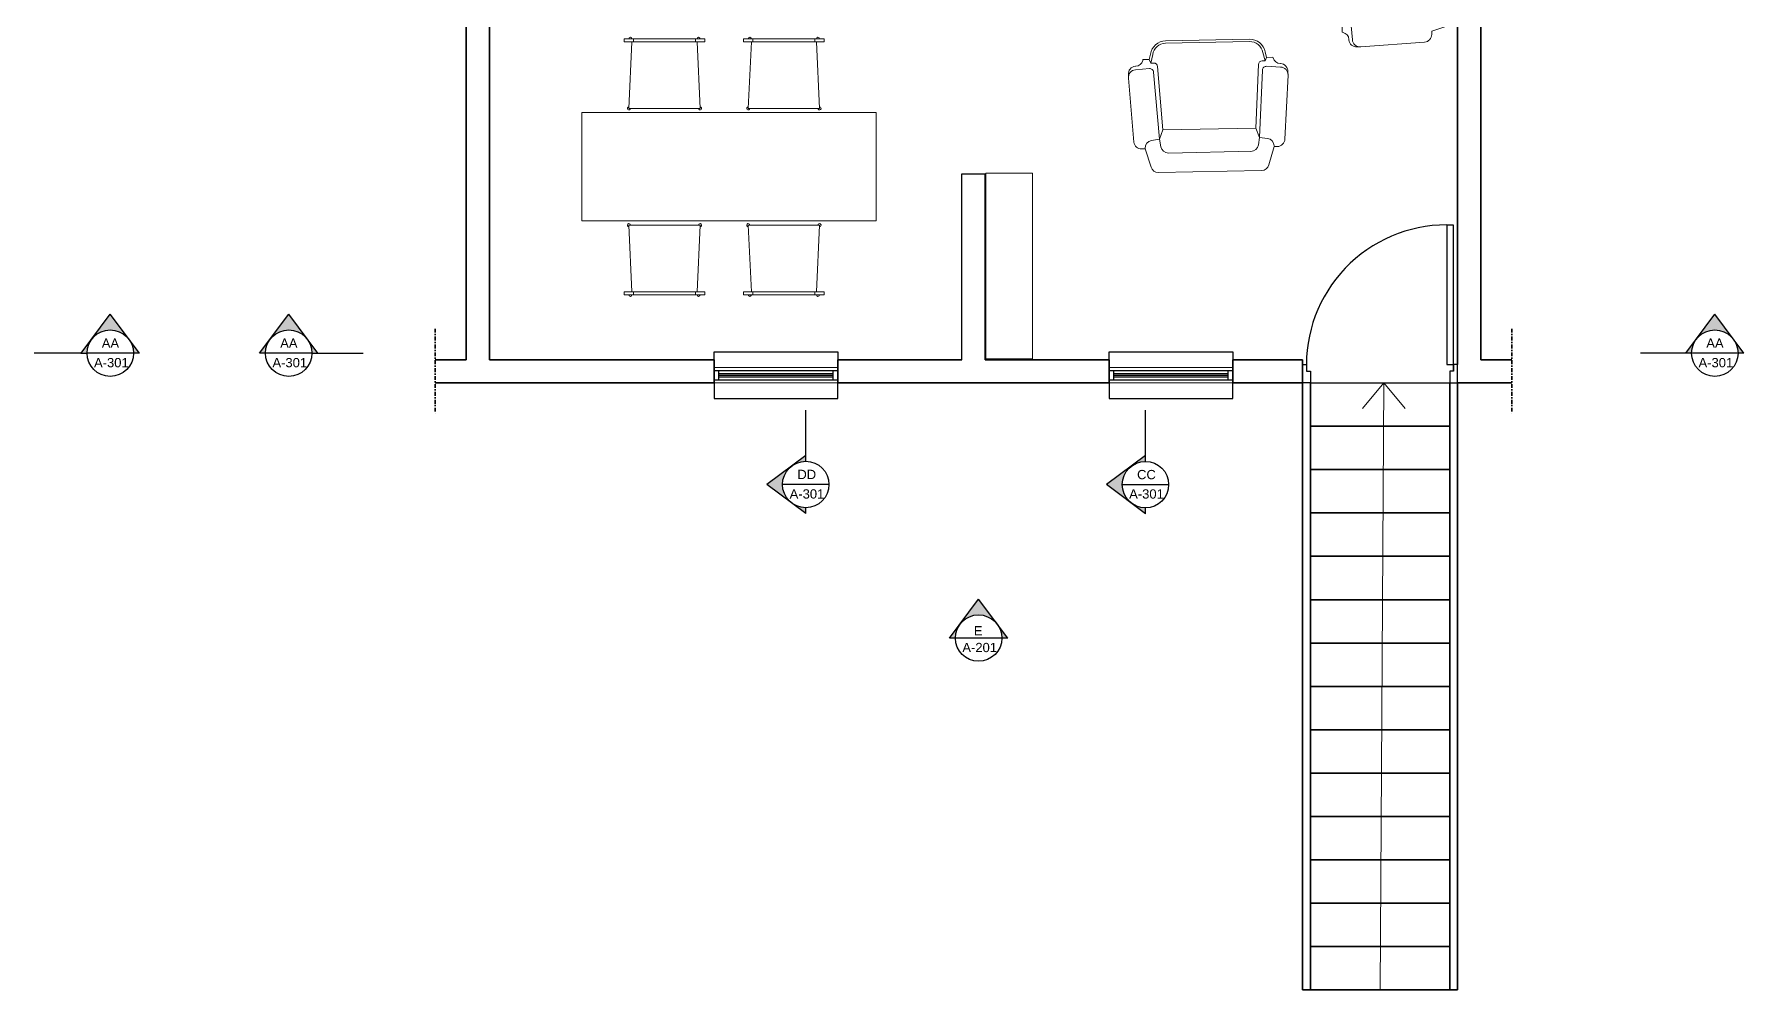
# Model space of a CAD drawing. Header units: millimetres. Extents: x 17951 to 20510, y 16877 to 18330.
# Drawn here: x 19406 to 20510, y 17110 to 17727 of the extents above; entities that cross this region are included whole.
import ezdxf

# ---------------------------------------------------------------- set-up
doc = ezdxf.new("R2010")
doc.units = ezdxf.units.MM
doc.linetypes.add('DASHDOT', pattern=[1, 0.5, -0.25, 0, -0.25])
for name, color, linetype, lineweight in [('A-DOOR-FULL', 1, 'Continuous', 25), ('A-FLOR-STRS', 1, 'Continuous', 25), ('A-FLOR-STRS-EXTR', 1, 'Continuous', 35), ('A-FURN', 2, 'Continuous', 18), ('A-GLAZ-FULL', 4, 'Continuous', 25), ('A-WALL-FULL-EXTR', 3, 'Continuous', 35), ('A-WALL-FULL-INTR', 1, 'Continuous', 25), ('QUOTE', 5, 'Continuous', 13)]:
    doc.layers.add(name, color=color, linetype=linetype, lineweight=lineweight)
doc.layers.add('SECT-SYMB', color=6, linetype='Continuous')
doc.styles.get("Standard").update_dxf_attribs({"font": 'arial.ttf'})

msp = doc.modelspace()

# ---------------------------------------------------------------- hatches: boundary and pattern name
at = {"layer": 'SECT-SYMB'}
h = msp.add_hatch(color=6, dxfattribs=at)
h.dxf.hatch_style = 1
h.paths.add_polyline_path([(19455.3, 17546), (19443.3, 17529.8, -0.501749), (19467.3, 17529.8)])
h.paths.add_polyline_path([(19443.3, 17529.8), (19436.5, 17520.8), (19440.3, 17520.8, -0.16156)])
h.paths.add_polyline_path([(19467.3, 17529.8, -0.16156), (19470.3, 17520.8), (19474.1, 17520.8)])
h.paths.add_polyline_path([(19558.4, 17529.8), (19551.7, 17520.8), (19555.5, 17520.8, -0.16156)])
h.paths.add_polyline_path([(19570.5, 17546), (19558.4, 17529.8, -0.501749), (19582.5, 17529.8)])
h.paths.add_polyline_path([(19582.5, 17529.8, -0.16156), (19585.5, 17520.8), (19588.5, 17520.8), (19589.2, 17520.8)])
h.paths.add_polyline_path([(19454.2, 17970.6), (19442.1, 17954.4, -0.501749), (19466.2, 17954.4)])
h.paths.add_polyline_path([(19442.1, 17954.4), (19435.4, 17945.4), (19436.2, 17945.4), (19439.2, 17945.4, -0.16156)])
h.paths.add_polyline_path([(19570.5, 17970.6), (19558.4, 17954.4, -0.501749), (19582.5, 17954.4)])
h.paths.add_polyline_path([(19582.5, 17954.4, -0.16156), (19585.5, 17945.4), (19588.5, 17945.4), (19589.2, 17945.4)])
h.paths.add_polyline_path([(19558.4, 17954.4), (19551.7, 17945.4), (19555.5, 17945.4, -0.16156)])
h = msp.add_hatch(color=6, dxfattribs=at)
h.dxf.hatch_style = 1
h.paths.add_polyline_path([(19895.4, 17448), (19879.2, 17436), (19895.4, 17424, -0.236806), (19889.3, 17436, -0.236806)])
h.paths.add_polyline_path([(19904.3, 17454), (19904.3, 17454.8), (19895.4, 17448, -0.16156), (19904.3, 17451)])
h.paths.add_polyline_path([(19904.3, 17421, -0.16156), (19895.4, 17424), (19904.3, 17417.2)])
h.paths.add_polyline_path([(20015.9, 17361.9), (20003.9, 17345.7, -0.501749), (20027.9, 17345.7)])
h.paths.add_polyline_path([(20003.9, 17345.7), (19997.1, 17336.8), (20000.9, 17336.8, -0.16156)])
h.paths.add_polyline_path([(20027.9, 17345.7, -0.16156), (20030.9, 17336.8), (20034.7, 17336.8)])
h.paths.add_polyline_path([(20114.6, 17448), (20098.4, 17435.9), (20114.6, 17423.9, -0.236806), (20108.6, 17435.9, -0.236806)])
h.paths.add_polyline_path([(20123.6, 17453.9), (20123.6, 17454.7), (20114.6, 17448, -0.16156), (20123.6, 17450.9)])
h.paths.add_polyline_path([(20123.6, 17420.9, -0.16156), (20114.6, 17423.9), (20123.6, 17417.1)])
h.paths.add_polyline_path([(20491.2, 17546), (20479.1, 17529.8, -0.501749), (20503.2, 17529.8)])
h.paths.add_polyline_path([(20479.1, 17529.8), (20472.4, 17520.8), (20473.2, 17520.8), (20476.2, 17520.8, -0.16156)])
h.paths.add_polyline_path([(20503.2, 17529.8, -0.16156), (20506.2, 17520.8), (20509.9, 17520.8)])
h.paths.add_polyline_path([(20491.2, 17970.6), (20479.1, 17954.4, -0.501749), (20503.2, 17954.4)])
h.paths.add_polyline_path([(20479.1, 17954.4), (20472.4, 17945.4), (20473.2, 17945.4), (20476.2, 17945.4, -0.16156)])
h.paths.add_polyline_path([(20503.2, 17954.4, -0.16156), (20506.2, 17945.4), (20509.9, 17945.4)])

# ---------------------------------------------------------------- linework, layer by layer
at = {"layer": 'A-DOOR-FULL'}
msp.add_line((20227.6, 17513.6), (20227.6, 17509.1), dxfattribs=at)
msp.add_lwpolyline([(20322.6, 17509.1), (20320.1, 17509.1), (20320.1, 17507.6), (20320.1, 17501.6), (20325.1, 17501.6), (20325.1, 17513.6), (20322.6, 17513.6), (20322.6, 17509.1), (20322.6, 17513.6), (20322.6, 17603.6), (20318.1, 17603.6), (20318.1, 17513.6), (20322.6, 17513.6)], dxfattribs=at)
msp.add_lwpolyline([(20230.1, 17509.1), (20230.1, 17507.6), (20230.1, 17501.6), (20225.1, 17501.6), (20225.1, 17513.6), (20227.6, 17513.6), (20227.6, 17509.1)], close=True, dxfattribs=at)
msp.add_arc((20318.1, 17513.1), 90.6, 87.1522, 179.707, dxfattribs=at)
at = {"layer": 'A-FLOR-STRS'}
msp.add_line((20230.1, 17501.6), (20325.1, 17501.6), dxfattribs=at)
at = {"layer": 'A-FLOR-STRS-EXTR'}
for p, q in [((20225.1, 17109.6), (20225.1, 17501.6)), ((20230.1, 17109.6), (20230.1, 17501.6)), ((20320.1, 17109.6), (20320.1, 17501.6)), ((20325.1, 17109.6), (20325.1, 17501.6)), ((20230.1, 17473.6), (20320.1, 17473.6)), ((20230.1, 17445.6), (20320.1, 17445.6)), ((20230.1, 17417.6), (20320.1, 17417.6)), ((20230.1, 17389.6), (20320.1, 17389.6)), ((20230.1, 17361.6), (20320.1, 17361.6)), ((20230.1, 17333.6), (20320.1, 17333.6)), ((20230.1, 17305.6), (20320.1, 17305.6)), ((20230.1, 17277.6), (20320.1, 17277.6)), ((20230.1, 17249.6), (20320.1, 17249.6)), ((20230.1, 17221.6), (20320.1, 17221.6)), ((20230.1, 17193.6), (20320.1, 17193.6)), ((20230.1, 17165.6), (20320.1, 17165.6)), ((20230.1, 17137.6), (20320.1, 17137.6)), ((20225.1, 17109.6), (20325.1, 17109.6))]:
    msp.add_line(p, q, dxfattribs=at)
at = {"layer": 'A-FURN'}
for p, q in [((19787.1, 17721.9), (19787.1, 17723.9)), ((19787.1, 17723.9), (19839.1, 17723.9)), ((19790.1, 17721.9), (19787.1, 17721.9)), ((19836.1, 17721.9), (19790.1, 17721.9)), ((19792.1, 17721.9), (19790.1, 17678.9)), ((19793.1, 17723.9), (19793.1, 17721.9)), ((19833.1, 17723.9), (19833.1, 17721.9)), ((19834.1, 17721.9), (19836.1, 17678.9)), ((19839.1, 17721.9), (19836.1, 17721.9)), ((19839.1, 17723.9), (19839.1, 17721.9)), ((19864.2, 17721.9), (19864.2, 17723.9)), ((19864.2, 17723.9), (19916.2, 17723.9)), ((19867.2, 17721.9), (19864.2, 17721.9)), ((19913.2, 17721.9), (19867.2, 17721.9)), ((19869.2, 17721.9), (19867.2, 17678.9)), ((19870.2, 17723.9), (19870.2, 17721.9)), ((19910.2, 17723.9), (19910.2, 17721.9)), ((19911.2, 17721.9), (19913.2, 17678.9)), ((19916.2, 17721.9), (19913.2, 17721.9)), ((19916.2, 17723.9), (19916.2, 17721.9)), ((19790.1, 17678.9), (19836.1, 17678.9)), ((19867.2, 17678.9), (19913.2, 17678.9)), ((19836.1, 17603.5), (19790.1, 17603.5)), ((19792.1, 17560.5), (19790.1, 17603.5)), ((19834.1, 17560.5), (19836.1, 17603.5)), ((19913.2, 17603.5), (19867.2, 17603.5)), ((19869.2, 17560.5), (19867.2, 17603.5)), ((19911.2, 17560.5), (19913.2, 17603.5)), ((19787.1, 17558.5), (19787.1, 17560.5)), ((19787.1, 17560.5), (19790.1, 17560.5)), ((19839.1, 17558.5), (19787.1, 17558.5)), ((19790.1, 17560.5), (19836.1, 17560.5)), ((19793.1, 17558.5), (19793.1, 17560.5)), ((19833.1, 17558.5), (19833.1, 17560.5)), ((19836.1, 17560.5), (19839.1, 17560.5)), ((19839.1, 17560.5), (19839.1, 17558.5)), ((19864.2, 17558.5), (19864.2, 17560.5)), ((19864.2, 17560.5), (19867.2, 17560.5)), ((19916.2, 17558.5), (19864.2, 17558.5)), ((19867.2, 17560.5), (19913.2, 17560.5)), ((19870.2, 17558.5), (19870.2, 17560.5)), ((19910.2, 17558.5), (19910.2, 17560.5)), ((19913.2, 17560.5), (19916.2, 17560.5)), ((19916.2, 17560.5), (19916.2, 17558.5))]:
    msp.add_line(p, q, dxfattribs=at)
at = {"layer": 'A-FURN', "ltscale": 0.001}
for p, q in [((19949.7, 17676.2), (19759.7, 17676.2)), ((19759.7, 17676.2), (19759.7, 17606.2)), ((19949.7, 17606.2), (19949.7, 17676.2)), ((19759.7, 17606.2), (19949.7, 17606.2))]:
    msp.add_line(p, q, dxfattribs=at)
at = {"layer": 'A-FURN'}
for points in [[(20323.1, 17823.1), (20323.3, 17795.6, -0.414214), (20320.8, 17793.1, -0.414214), (20323.3, 17790.6), (20323.7, 17737.4, -0.33005), (20320.2, 17732.6), (20308.4, 17728.9), (20308.4, 17726.7, -0.394867), (20303.8, 17721.7), (20262.6, 17718.6, -0.414214), (20257.2, 17723.3), (20256.5, 17732.3, -0.414214), (20258.8, 17735), (20302.2, 17738.2), (20296.2, 17740.4), (20255.3, 17737.6, 0.396542), (20253, 17735.1), (20253, 17733.2)], [(20250.7, 17732.2), (20250.7, 17728.1), (20251.2, 17728, -0.323545), (20255, 17723.5), (20255, 17723.2, 0.414214), (20260.3, 17718.6), (20262.6, 17718.6)], [(20190.8, 17722.1, -0.372588), (20199.4, 17715), (20200.9, 17709.6), (20201.8, 17711.9), (20200.9, 17715.4, 0.370178), (20190.8, 17723.6), (20136.6, 17722.6, 0.370178), (20126.9, 17713.9), (20126, 17710.5), (20127, 17708.2), (20128.3, 17713.7, -0.372588), (20136.6, 17721.1), (20190.8, 17722.1, -0.414214)], [(20126, 17710.5), (20122, 17710.4), (20121.9, 17709.9, -0.323545), (20117.4, 17706.1), (20117.1, 17706.1, 0.414214), (20112.6, 17700.7), (20112.6, 17698.4)], [(20198.6, 17638.8), (20132, 17637.5, -0.33005), (20127.2, 17641), (20123.4, 17652.7), (20121.2, 17652.7, -0.394867), (20116.2, 17657.2), (20112.6, 17698.4, -0.414214), (20117.2, 17703.9), (20126.2, 17704.6, -0.414214), (20128.9, 17702.4), (20132.6, 17659), (20134.8, 17665.1), (20131.5, 17705.9, 0.396542), (20129, 17708.2), (20127, 17708.2)], [(20198.6, 17638.8, 0.33005), (20203.3, 17642.4), (20206.7, 17654.3), (20208.8, 17654.3, 0.394867), (20213.7, 17659.1), (20215.7, 17700.4, 0.414214), (20210.9, 17705.6), (20201.9, 17706.1, 0.414214), (20199.2, 17703.7), (20197.2, 17660.2), (20194.8, 17666.2), (20196.5, 17707.2, -0.396542), (20199, 17709.6), (20200.9, 17709.6)], [(20201.8, 17711.9), (20205.9, 17712), (20206, 17711.5, 0.323545), (20210.6, 17707.9), (20210.9, 17707.9, -0.414214), (20215.6, 17702.6), (20215.7, 17700.4)], [(20134.8, 17665.1), (20194.8, 17666.2, 0.622538)], [(20206.7, 17654.7, 0.369416), (20202.4, 17659.5), (20197.2, 17660.2), (20196.5, 17655.4, -0.366122), (20191.6, 17651.1), (20192.6, 17651.2)], [(20123.4, 17653.1, -0.369416), (20127.5, 17658.1), (20132.6, 17659), (20133.5, 17654.2, 0.366122), (20138.6, 17650.1), (20192.6, 17651.2)]]:
    msp.add_lwpolyline(points, format="xyb", dxfattribs=at)
msp.add_lwpolyline([(20020.6, 17517.1), (20050.6, 17517.1), (20050.6, 17637.1), (20020.6, 17637.1), (20020.6, 17517.1)], dxfattribs=at)
for centre, start, end in [((19791.1, 17723.9), 0, 180), ((19835.1, 17723.9), 0, 180), ((19868.2, 17723.9), 0, 180), ((19912.2, 17723.9), 0, 180), ((19790.1, 17678.9), 88.6678, 0), ((19836.1, 17678.9), 180, 91.3322), ((19867.2, 17678.9), 88.6678, 0), ((19913.2, 17678.9), 180, 91.3322), ((19790.1, 17603.5), 0, 271.3322), ((19836.1, 17603.5), 268.6678, 180), ((19867.2, 17603.5), 0, 271.3322), ((19913.2, 17603.5), 268.6678, 180), ((19791.1, 17558.5), 180, 0), ((19835.1, 17558.5), 180, 0), ((19868.2, 17558.5), 180, 0), ((19912.2, 17558.5), 180, 0)]:
    msp.add_arc(centre, 1, start, end, dxfattribs=at)
at = {"layer": 'A-GLAZ-FULL'}
for p, q in [((19845.1, 17509.6), (19848.1, 17509.6)), ((19848.1, 17509.6), (19922.1, 17509.6)), ((19848.1, 17507.6), (19922.1, 17507.6)), ((19848.1, 17506.6), (19922.1, 17506.6)), ((19848.1, 17505.6), (19922.1, 17505.6)), ((19922.1, 17509.6), (19925.1, 17509.6)), ((20100.1, 17509.6), (20103.1, 17509.6)), ((20103.1, 17509.6), (20177.1, 17509.6)), ((20103.1, 17507.6), (20177.1, 17507.6)), ((20103.1, 17506.6), (20177.1, 17506.6)), ((20103.1, 17505.6), (20177.1, 17505.6)), ((20177.1, 17509.6), (20180.1, 17509.6)), ((19845.1, 17503.6), (19848.1, 17503.6)), ((19848.1, 17503.6), (19922.1, 17503.6)), ((19922.1, 17503.6), (19925.1, 17503.6)), ((20100.1, 17503.6), (20103.1, 17503.6)), ((20103.1, 17503.6), (20177.1, 17503.6)), ((20177.1, 17503.6), (20180.1, 17503.6))]:
    msp.add_line(p, q, dxfattribs=at)
at = {"layer": 'A-GLAZ-FULL', "ltscale": 0.001}
for p, q in [((19848.1, 17503.6), (19848.1, 17509.6)), ((19922.1, 17503.6), (19922.1, 17509.6)), ((20103.1, 17503.6), (20103.1, 17509.6)), ((20177.1, 17503.6), (20177.1, 17509.6))]:
    msp.add_line(p, q, dxfattribs=at)
at = {"layer": 'A-WALL-FULL-EXTR'}
for p, q in [((19685.1, 17516.6), (19685.1, 18086.6)), ((20340.1, 18086.6), (20340.1, 17516.6)), ((20325.1, 17513.6), (20325.1, 17929.5)), ((19700.1, 17516.6), (19700.1, 17921.6)), ((19685.1, 17516.6), (19665.1, 17516.6)), ((19700.1, 17516.6), (19845.1, 17516.6)), ((19845.1, 17501.6), (19845.1, 17516.6)), ((19925.1, 17501.6), (19925.1, 17516.6)), ((19925.1, 17516.6), (20005.1, 17516.6)), ((20020.1, 17516.6), (20100.1, 17516.6)), ((20100.1, 17501.6), (20100.1, 17516.6)), ((20180.1, 17516.6), (20225.1, 17516.6)), ((20180.1, 17501.6), (20180.1, 17516.6)), ((20225.1, 17501.6), (20225.1, 17516.6)), ((20340.1, 17516.6), (20360.1, 17516.6)), ((19685.1, 17501.6), (19665.1, 17501.6)), ((19685.1, 17501.6), (19845.1, 17501.6)), ((19925.1, 17501.6), (20005.1, 17501.6)), ((20005.1, 17501.6), (20100.1, 17501.6)), ((20180.1, 17501.6), (20225.1, 17501.6)), ((20340.1, 17501.6), (20325.1, 17501.6)), ((20340.1, 17501.6), (20360.1, 17501.6))]:
    msp.add_line(p, q, dxfattribs=at)
at = {"layer": 'A-WALL-FULL-EXTR', "linetype": 'DASHDOT', "ltscale": 5}
for p, q in [((19665.1, 17536.6), (19665.1, 17481.6)), ((20360.1, 17536.6), (20360.1, 17481.6))]:
    msp.add_line(p, q, dxfattribs=at)
at = {"layer": 'A-WALL-FULL-INTR'}
for p, q in [((20005.1, 17636.6), (20020.1, 17636.6)), ((20005.1, 17516.6), (20005.1, 17636.6)), ((20020.1, 17516.6), (20020.1, 17636.6))]:
    msp.add_line(p, q, dxfattribs=at)
at = {"layer": 'QUOTE'}
for p, q in [((19925.1, 17511.6), (19845.1, 17511.6)), ((20180.1, 17511.6), (20100.1, 17511.6)), ((19925.1, 17501.6), (19845.1, 17501.6)), ((20180.1, 17501.6), (20100.1, 17501.6)), ((20277.6, 17501.6), (20263.8, 17485)), ((20275.1, 17109.6), (20277.6, 17501.6)), ((20277.6, 17501.6), (20291.3, 17485))]:
    msp.add_line(p, q, dxfattribs=at)
at = {"layer": 'SECT-SYMB'}
for p, q in [((19436.5, 17520.8), (19455.3, 17546)), ((19474.1, 17520.8), (19455.3, 17546)), ((19551.7, 17520.8), (19570.5, 17546)), ((19589.2, 17520.8), (19570.5, 17546)), ((20472.4, 17520.8), (20491.2, 17546)), ((20509.9, 17520.8), (20491.2, 17546)), ((19436.2, 17520.8), (19406.2, 17520.8)), ((19436.2, 17520.8), (19440.3, 17520.8)), ((19470.3, 17520.8), (19440.3, 17520.8)), ((19474.1, 17520.8), (19470.3, 17520.8)), ((19555.5, 17520.8), (19551.7, 17520.8)), ((19585.5, 17520.8), (19555.5, 17520.8)), ((19585.5, 17520.8), (19588.5, 17520.8)), ((19588.5, 17520.8), (19618.5, 17520.8)), ((19845.1, 17516.6), (19845.1, 17521.6)), ((19845.1, 17521.6), (19925.1, 17521.6)), ((19925.1, 17521.6), (19925.1, 17516.6)), ((20100.1, 17516.6), (20100.1, 17521.6)), ((20100.1, 17521.6), (20180.1, 17521.6)), ((20180.1, 17521.6), (20180.1, 17516.6)), ((20473.2, 17520.8), (20443.2, 17520.8)), ((20476.2, 17520.8), (20473.2, 17520.8)), ((20509.9, 17520.8), (20476.2, 17520.8)), ((19845.1, 17501.6), (19845.1, 17491.6)), ((19925.1, 17491.6), (19925.1, 17501.6)), ((20100.1, 17501.6), (20100.1, 17491.6)), ((20180.1, 17491.6), (20180.1, 17501.6)), ((19845.1, 17491.6), (19925.1, 17491.6)), ((19904.3, 17454), (19904.3, 17484)), ((20100.1, 17491.6), (20180.1, 17491.6)), ((20123.6, 17453.9), (20123.6, 17483.9)), ((19904.3, 17454.8), (19879.2, 17436)), ((19904.3, 17451), (19904.3, 17454)), ((20123.6, 17454.7), (20098.4, 17435.9)), ((20123.6, 17450.9), (20123.6, 17453.9)), ((19904.3, 17417.2), (19879.2, 17436)), ((19919.3, 17436), (19889.3, 17436)), ((20123.6, 17417.1), (20098.4, 17435.9)), ((20108.6, 17435.9), (20138.6, 17435.9)), ((19904.3, 17417.2), (19904.3, 17421)), ((20123.6, 17417.1), (20123.6, 17420.9)), ((19997.1, 17336.8), (20015.9, 17361.9)), ((20034.7, 17336.8), (20015.9, 17361.9)), ((20034.7, 17336.8), (19997.1, 17336.8))]:
    msp.add_line(p, q, dxfattribs=at)
for centre in [(19455.3, 17520.8), (19570.5, 17520.8), (20491.2, 17520.8), (19904.3, 17436), (20123.6, 17435.9), (20015.9, 17336.8)]:
    msp.add_circle(centre, 15, dxfattribs=at)

# ---------------------------------------------------------------- texts
for s, p in [('AA', (19449.8, 17524.3)), ('AA', (19565, 17524.3)), ('AA', (20485.7, 17524.3)), ('A-301', (19444.8, 17511.7)), ('A-301', (19560, 17511.7)), ('A-301', (20480.7, 17511.7)), ('DD', (19898.9, 17439.5)), ('CC', (20118.2, 17439.4)), ('A-301', (19893.9, 17426.9)), ('A-301', (20113.1, 17426.9)), ('E', (20012.8, 17338.5)), ('A-201', (20005.4, 17327.7))]:
    msp.add_text(s, height=6, dxfattribs=at).set_placement(p)

doc.saveas('drawing.dxf')
